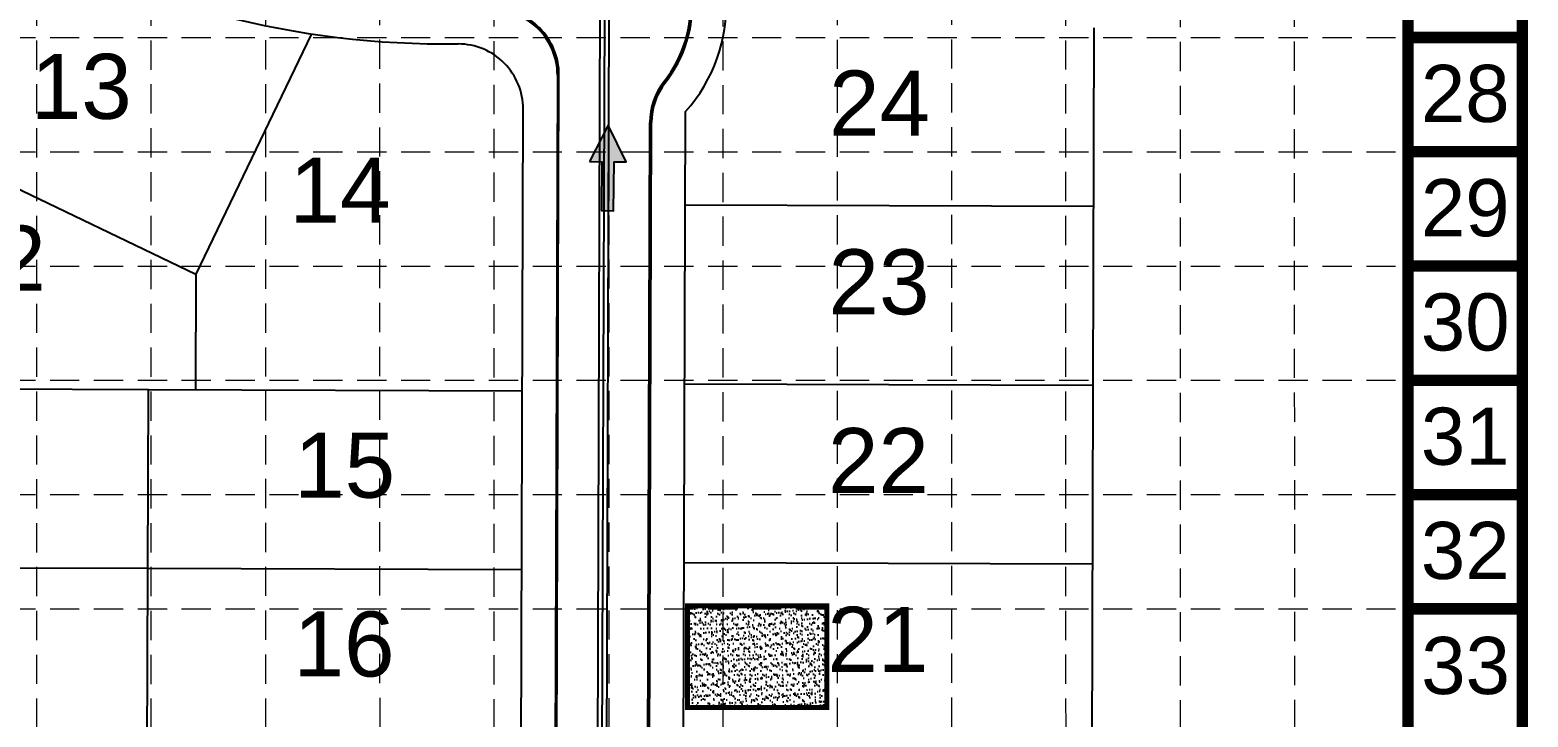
# Model space of a CAD drawing. Extents: x -1498 to -89, y 689 to 2942.
# Drawn here: x -549.7 to -88.8, y 1746.8 to 1958.2 of the extents above; entities that cross this region are included whole.
import ezdxf
from ezdxf.enums import TextEntityAlignment as Align

# ---------------------------------------------------------------- set-up
doc = ezdxf.new("R2010")
doc.units = 0
doc.header["$LTSCALE"] = 40
doc.header["$MEASUREMENT"] = 0
for name, pattern in [('ACAD_ISO02W100', [15, 12, -3]), ('DASHED', [0.75, 0.5, -0.25]), ('HIDDEN', [0.375, 0.25, -0.125]), ('PHANTOM2', [1.25, 0.625, -0.125, 0.125, -0.125, 0.125, -0.125])]:
    doc.linetypes.add(name, pattern=pattern)
doc.layers.get('0').update_dxf_attribs({"color": 2, "linetype": 'CONTINUOUS'})
for name, color, linetype in [('ARROWS', 252, 'CONTINUOUS'), ('BASE', 7, 'CONTINUOUS'), ('CTRL-LOTS', 2, 'PHANTOM2'), ('CTRL-LOTS-TEXT', 2, 'CONTINUOUS'), ('CTRL-ROW', 3, 'PHANTOM2'), ('FEAT-PVMT-BC', 115, 'CONTINUOUS'), ('FEAT-PVMT-FC', 115, 'CONTINUOUS'), ('GRID', 254, 'DASHED'), ('LEGEND', 7, 'CONTINUOUS'), ('SODDED LOT', 2, 'CONTINUOUS'), ('UTIL-STRM-CL', 2, 'CONTINUOUS'), ('UTIL-STRM-UG', 1, 'CONTINUOUS')]:
    doc.layers.add(name, color=color, linetype=linetype)
doc.styles.get("Standard").update_dxf_attribs({"font": 'ARIAL.TTF'})

# ---------------------------------------------------------------- blocks, each defined once
blk = doc.blocks.new('washout')
at = {"layer": 'BASE'}
h = blk.add_hatch(dxfattribs=at)
h.set_pattern_fill('AR-SAND', color=30, scale=1.29438, style=0)
h.set_pattern_definition([(37.50000000000001, (1095.310110482622, -97.07849999999996), (-0.0815373428699146, 2.494042150135252), [0, -1.9674576, 0, -2.200446, 0, -2.1033675]), (7.499999999999999, (1095.310110482622, -97.07849999999996), (2.29076357176444, 3.652929423912071), [0, -1.0613916, 0, -1.7733006, 0, -0.6795494999999999]), (327.5, (1093.718023082621, -97.07849999999996), (4.0308829430139, 0.007324965717175819), [0, -0.6471899999999999, 0, -2.329884, 0, -3.041793]), (317.5, (1093.718023082621, -97.07849999999996), (3.891070154426286, 1.136045697739593), [0, -0.323595, 0, -1.5273684, 0, -1.747413])])
h.paths.add_polyline_path([(44.3144205259029, 0), (44.3144205259029, 32.35950000000003), (0, 32.35950000000003), (0, 0)])
at = {"layer": 'BASE', "color": 30, "linetype": 'ACAD_ISO02W100', "const_width": 1.617975}
blk.add_lwpolyline([(0, 0), (44.3144205259029, 0), (44.3144205259029, 32.35950000000003), (0, 32.35950000000003)], close=True, dxfattribs=at)
blk = doc.blocks.new('arrow')
blk.add_lwpolyline([(-67.00679329302966, -25.35842018353742), (-59.3270347441985, -25.41938721699262), (-59.57091179542658, -56.1384215279777), (-51.89114823905948, -56.19938584448118), (-51.64727869913713, -25.48035696739953), (-43.96752265407486, -25.54132400085473), (-55.30425519266737, -2.410587189246144), (-67.00678578172392, -25.35840795725562)], close=True)
at = {"color": 254}
for points in [[(-43.96751955730906, -25.54132267721434), (-67.00679354271597, -25.35841771446121), (-55.30425158724847, -2.410596210431322), (-67.00679354271597, -25.35841771446121)], [(-59.57090883123692, -56.13841801592571), (-51.89115083610795, -56.19938633684342), (-59.32703554756517, -25.41938603537892), (-51.64727755243712, -25.48035435629663)]]:
    blk.add_solid(points, dxfattribs=at)

msp = doc.modelspace()

# ---------------------------------------------------------------- hatches: boundary and pattern name
at = {"layer": 'SODDED LOT', "linetype": 'Continuous'}
h = msp.add_hatch(dxfattribs=at)
h.set_pattern_fill('ANSI31', color=256, scale=60, style=0)
h.set_pattern_definition([(45, (0, 0), (-5.303300858899106, 5.303300858899107), [])])
h.paths.add_polyline_path([(-875.380988619976, 1198.25064252826), (-875.035203375317, 1052.724119267622), (-815.9054664425148, 1053.415455322261), (-816.251251687172, 1197.904974500941)])
h.paths.add_polyline_path([(-360.0689778574779, 1463.810326588778), (-223.944822537007, 1463.306339446583), (-223.4406607028432, 1408.875450499058), (-360.283727725011, 1409.180164674686)])
h.paths.add_polyline_path([(-735.3661224161187, 2022.023952424515), (-629.45047553728, 1959.742119428206), (-608.6827025416169, 1993.420441332768), (-598.9910766772955, 2009.106235350045), (-598.6840660337857, 2013.789273437915), (-599.3994925073166, 2021.417824315864), (-602.3406685050722, 2027.616013036723), (-606.394736518545, 2032.065998478578), (-609.2564309102672, 2033.814207926261), (-694.791993292918, 2087.026363544829), (-700.5921031056314, 2077.72938272875)])
h.paths.add_polyline_path([(-915.7014782504612, 1518.725098957657), (-791.7794863190866, 1517.605712184128), (-791.032968849735, 1743.722673208436), (-915.7014782504612, 1742.976411246965)])
h.paths.add_polyline_path([(-1077.910024363673, 1352.130394424815), (-953.2010495085287, 1352.461812806493), (-953.7072012584449, 1297.393983204874), (-1077.962084240506, 1297.812811750503)])
h.paths.add_polyline_path([(-1070.216757014938, 2354.027174105138), (-1064.554365475604, 2363.546992236851), (-968.2710495726496, 2520.795748989505), (-874.5732438584528, 2461.982532657868), (-977.0305666921722, 2295.495810829327)])
edge = h.paths.add_edge_path()
edge.add_line((-1356.955668666578, 2233.538252885843), (-1160.325030770842, 2150.053570213011))
edge.add_line((-1160.325030770842, 2150.053570213011), (-1137.265334925411, 2197.403094675179))
edge.add_line((-1137.265334925411, 2197.403094675179), (-1106.373572231965, 2253.534675745553))
edge.add_line((-1106.373572231965, 2253.534675745553), (-1084.871957415267, 2287.489268052562))
edge.add_line((-1084.871957415267, 2287.489268052562), (-1075.835048340447, 2304.62232023533))
edge.add_line((-1075.835048340447, 2304.62232023533), (-1074.135131177994, 2311.013563895568))
edge.add_line((-1074.135131177994, 2311.013563895568), (-1075.745352600381, 2319.27652010105))
edge.add_line((-1075.745352600381, 2319.27652010105), (-1078.536410734121, 2323.998211123804))
edge.add_line((-1078.536410734121, 2323.998211123804), (-1083.367075001283, 2328.397971191284))
edge.add_line((-1083.367075001283, 2328.397971191284), (-1131.040464367745, 2357.781850863873))
edge.add_line((-1131.040464367745, 2357.781850863873), (-1136.779933510847, 2348.16310564682))
edge.add_line((-1136.779933510847, 2348.16310564682), (-1204.166946630341, 2239.507614504957))
edge.add_line((-1204.166946630341, 2239.507614504957), (-1202.490298829538, 2242.263983297362))
edge.add_line((-1202.490298829538, 2242.263983297362), (-1259.929527565697, 2271.908427918804))
edge.add_line((-1259.929527565697, 2271.908427918804), (-1186.100432506724, 2392.422986162896))
edge.add_line((-1186.100432506724, 2392.422986162896), (-1263.124354558571, 2440.197822451028))
edge.add_line((-1263.124354558571, 2440.197822451028), (-1268.333781460333, 2442.213684658317))
edge.add_line((-1268.333781460333, 2442.213684658317), (-1276.904141559417, 2442.045693056704))
edge.add_line((-1276.904141559417, 2442.045693056704), (-1279.760924424976, 2441.037768121737))
edge.add_line((-1279.760924424976, 2441.037768121737), (-1285.138401437325, 2439.861851585157))
edge.add_arc((-1296.388269308244, 2477.442215824039), 39.22809329345707, 77.11254644512252, 286.665330944243, ccw=False)
edge.add_line((-1287.638966378536, 2515.682155699572), (-1242.592829422001, 2722.583025432946))
edge.add_line((-1242.592829422001, 2722.583025432946), (-1353.538672756116, 2823.752381960453))
edge.add_line((-1353.538672756116, 2823.752381960453), (-1356.598898626875, 2240.244598775067))
edge.add_line((-1356.598898626875, 2240.244598775067), (-1356.955668666578, 2233.538252885843))
h.paths.add_polyline_path([(-995.8969464311285, 1052.969601799336), (-995.2785082212831, 1198.376242976263), (-1154.555494345805, 1198.178092709049), (-1154.761191822028, 1194.271302525272), (-1166.485614397085, 1194.271302525272), (-1166.485614397085, 1198.383713245037), (-1171.216518321391, 1197.972472173061), (-1178.621420422185, 1194.888164133237), (-1181.089709620046, 1192.215090996712), (-1180.731179712655, 1052.988663013634)])
h.paths.add_polyline_path([(-480.1734832041657, 1197.724078025441), (-425.4683527011566, 1197.447881647126), (-425.9424127461753, 1052.476810807288), (-480.7358471984644, 1052.262011278784), (-480.2790982702445, 1196.203751871805)])
h.paths.add_polyline_path([(-353.5970126745124, 1243.741513536016), (-224.2705936001166, 1244.084374814952), (-224.04602068026, 1129.818329364937), (-353.3579467266391, 1204.39563874074), (-348.6809200588687, 1218.745408190008), (-348.6809200588687, 1228.693566968466), (-350.9114430804166, 1238.727482705233)])

# ---------------------------------------------------------------- linework, layer by layer
at = {"layer": 'BASE', "const_width": 3.515359935737635}
for points in [[(-90.55132410138094, 690.3632375938319), (-90.55132410138094, 2940.193596465805), (-1496.69529839646, 2940.193596465805), (-1496.69529839646, 690.3632375938319)], [(-125.7049234587437, 725.5168369510991), (-125.7049234587437, 2905.039997108538), (-1461.541699039002, 2905.039997108538), (-1461.541699039002, 725.5168369510991)]]:
    msp.add_lwpolyline(points, close=True, dxfattribs=at)
for points in [[(-90.55132410138094, 1955.892814459269), (-125.7049234587437, 1955.892814459269)], [(-90.55132410138094, 1920.739215102002), (-125.7049234587437, 1920.739215102002)], [(-90.55132410138094, 1885.585615744544), (-125.7049234587437, 1885.585615744544)], [(-90.55132410138094, 1850.432016387276), (-125.7049234587437, 1850.432016387276)], [(-90.55132410138094, 1815.278417029818), (-125.7049234587437, 1815.278417029818)], [(-90.55132410138094, 1780.124817672456), (-125.7049234587437, 1780.124817672456)]]:
    msp.add_lwpolyline(points, dxfattribs=at)
at = {"layer": 'CTRL-LOTS', "color": 7, "linetype": 'Continuous'}
for p, q in [((-463.0788730895541, 1957.01251212138), (-498.6427395980416, 1883.045269151291)), ((-224.7943749069627, 1032.055756831691), (-222.3266047505944, 1958.870623639188)), ((-600.2634951790208, 1931.905100082601), (-498.6427395980415, 1883.045269151291)), ((-222.5052416873253, 1903.870913709242), (-348.0774088248809, 1904.274475566772)), ((-498.6427395980415, 1883.045269151291), (-498.7571013458886, 1847.460507492474)), ((-222.681998910258, 1848.871197738302), (-348.2541660478136, 1849.274759595832)), ((-513.2587231964511, 1847.507112576901), (-626.9656759851894, 1847.872542195005)), ((-515.2202599949871, 1237.156005017994), (-513.258723196451, 1847.507112576902)), ((-398.2594131203447, 1847.137529601256), (-513.2587231964511, 1847.507112576901)), ((-222.8587561331907, 1793.871481767361), (-348.4309232707462, 1794.275043624891)), ((-513.4355617411669, 1792.482092548228), (-628.4350318921909, 1792.851676038321)), ((-398.4361703432774, 1792.137813630315), (-513.4354804193841, 1792.507396605961))]:
    msp.add_line(p, q, dxfattribs=at)
at = {"layer": 'CTRL-ROW', "color": 7, "linetype": 'Continuous'}
for p, q in [((-422.9163233268631, 1953.933402535069), (-417.9163491476862, 1953.917333696621)), ((-400.1556984955663, 1257.090032211122), (-397.9807277847739, 1933.853161626122)), ((-350.1538548154863, 1257.583366663494), (-347.9828239190755, 1933.120584806671))]:
    msp.add_line(p, q, dxfattribs=at)
for centre, radius, start, end in [((-385.376344886918, 1966.312821694647), 50, 318.4062422488057, 131.2254864673476), ((-422.0325372121982, 2228.931982389772), 275, 239.1965411814503, 269.8158643580762), ((-417.9806245014796, 1933.917436979915), 20, 359.8158643580764, 89.81586435807753)]:
    msp.add_arc(centre, radius, start, end, dxfattribs=at)
at = {"layer": 'FEAT-PVMT-BC', "color": 7, "linetype": 'Continuous'}
for p, q in [((-387.4470374477617, 1944.31936284165), (-389.689411999926, 1246.582877603951)), ((-360.6428274795429, 1261.031501001682), (-358.4937428075597, 1929.739939589966))]:
    msp.add_line(p, q, dxfattribs=at)
for centre, radius, start, end in [((-385.376344886918, 1966.312821694647), 39.5, 321.9935234746544, 127.6382052414992), ((-407.4469341644673, 1944.383638195443), 19.99999999999989, 359.8158643580765, 89.81586435807677), ((-338.493846090854, 1929.675664236173), 20, 141.993523474654, 179.8158643580765)]:
    msp.add_arc(centre, radius, start, end, dxfattribs=at)
at = {"layer": 'FEAT-PVMT-FC', "color": 7, "linetype": 'Continuous'}
for p, q in [((-389.1894145820084, 1246.581270720107), (-386.9470400298441, 1944.317755957805)), ((-361.1428248974606, 1261.033107885527), (-358.9937402254773, 1929.741546473811))]:
    msp.add_line(p, q, dxfattribs=at)
for centre, radius, start, end in [((-385.376344886918, 1966.312821694647), 39, 321.9935234746544, 127.6382052414992), ((-407.4469341644673, 1944.383638195443), 20.49999999999989, 359.8158643580765, 89.81586435807677), ((-338.493846090854, 1929.675664236173), 20.5, 141.993523474654, 179.8158643580765)]:
    msp.add_arc(centre, radius, start, end, dxfattribs=at)
at = {"layer": 'GRID', "color": 252, "linetype": 'HIDDEN', "lineweight": 0, "ltscale": 0.9}
for p, q in [((-547.5481157472864, 865.9980592966054), (-547.5481157472864, 2905.039997108538)), ((-512.3945163899238, 865.9925324156594), (-512.3945163899236, 2905.039997108538)), ((-477.0746221161903, 866.0724782106889), (-477.2409170324656, 2905.039997108538)), ((-441.9582690995369, 866.2436985750647), (-442.0873176751029, 2905.039997108538)), ((-406.8316639625732, 865.8217826390961), (-406.9337183177404, 2905.039997108538)), ((-371.3566102545292, 866.1468431567583), (-371.6248580620779, 2905.828177527636)), ((-336.3935449644732, 865.7810070136895), (-336.4712587047154, 2905.828177527636)), ((-301.2083915741639, 866.2113069718528), (-301.3176593473527, 2905.828177527636)), ((-265.9890850360678, 866.3295083768294), (-266.1640599899899, 2905.828177527636)), ((-230.9047853353306, 866.0237710341302), (-231.0104606326272, 2905.828177527636)), ((-195.6743002805099, 865.563315212004), (-195.8568612752647, 2905.828177527636)), ((-160.497052139599, 865.6591592244615), (-160.703261917902, 2905.828177527636)), ((-1461.541699039002, 1955.892814459269), (-125.7049234587437, 1955.892814459269)), ((-1461.541699039002, 1920.739215102002), (-125.7049234587437, 1920.739215102002)), ((-1461.541699039002, 1885.585615744544), (-125.7049234587437, 1885.585615744544)), ((-1461.541699039002, 1850.432016387276), (-125.7049234587437, 1850.432016387276)), ((-1461.541699039002, 1815.278417029818), (-125.7049234587437, 1815.278417029818)), ((-1461.541699039002, 1780.124817672456), (-125.7049234587437, 1780.124817672456))]:
    msp.add_line(p, q, dxfattribs=at)
at = {"layer": 'UTIL-STRM-CL', "color": 5}
msp.add_line((-373.966555750108, 1627.058321475867), (-372.8799671053308, 1964.354495490313), dxfattribs=at)
at = {"layer": 'UTIL-STRM-UG', "color": 5}
for p, q in [((-375.3048638444799, 1638.450347308891), (-374.2505305098886, 1965.733907286209)), ((-372.5548787085541, 1638.44130373333), (-371.509403700773, 1962.975083694417))]:
    msp.add_line(p, q, dxfattribs=at)

# ---------------------------------------------------------------- block references
at = {"layer": 'ARROWS', "linetype": 'Continuous', "xscale": 0.4899999999999949, "yscale": 0.4900000000000091, "zscale": 0.4899999999999999}
msp.add_blockref('arrow', (-344.7114407184477, 1930.13019770601), dxfattribs=at)
at = {"layer": 'LEGEND', "xscale": 0.9668546975664754, "yscale": 0.9668546975664185, "zscale": 0.9668546975664227}
msp.add_blockref('washout', (-347.3859272060154, 1749.7351858963), dxfattribs=at)

# ---------------------------------------------------------------- texts
at = {"layer": 'BASE'}
for s, p in [('28', (-108.1161285228088, 1938.693531682089)), ('29', (-108.1161285227611, 1903.539941149957)), ('30', (-108.1161285227611, 1868.386361708594)), ('31', (-108.1161039881661, 1833.232748995016)), ('32', (-108.1160794537138, 1798.079147372208)), ('33', (-108.0079067270972, 1762.688670295743))]:
    msp.add_text(s, height=17.57679967868818, dxfattribs=at).set_placement(p, align=Align.MIDDLE_CENTER)
at = {"layer": 'CTRL-LOTS-TEXT', "color": 7}
for s, p in [('13', (-533.9214968653122, 1930.870805486788)), ('24', (-288.2959434512228, 1925.731535621175)), ('14', (-454.31877178407, 1898.977796095935)), ('12', (-560.3649811641825, 1878.02269362408)), ('23', (-288.4727006741555, 1870.731819650234)), ('22', (-288.6494578970882, 1815.732103679293)), ('15', (-452.8967571083358, 1814.301902576448)), ('16', (-453.0735143312685, 1759.302186605508)), ('21', (-288.8262151200209, 1760.732387708353))]:
    msp.add_text(s, height=20, dxfattribs=at).set_placement(p, align=Align.CENTER)

doc.saveas('drawing.dxf')
